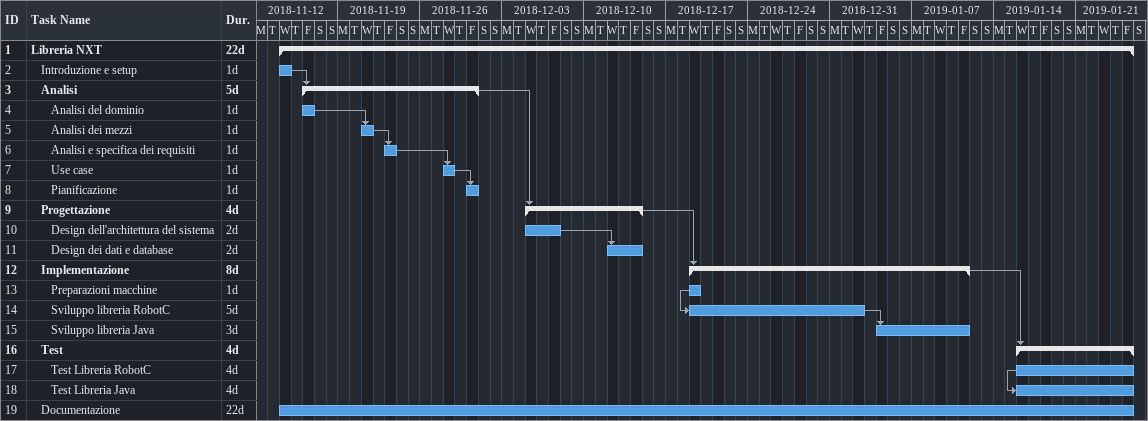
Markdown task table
| ID | Level | Task | Duration | Start | Finish | Predecessors |
|---|---|---|---|---|---|---|
| 1 | 1 | **Libreria NXT** | 22d | 2018-11-14 | 2019-01-25 |  |
| 2 | 2 | Introduzione e setup | 1d | 2018-11-14 | 2018-11-14 |  |
| 3 | 2 | **Analisi** | 5d | 2018-11-16 | 2018-11-30 | 2 |
| 4 | 3 | Analisi del dominio | 1d | 2018-11-16 | 2018-11-16 |  |
| 5 | 3 | Analisi dei mezzi | 1d | 2018-11-21 | 2018-11-21 | 4 |
| 6 | 3 | Analisi e specifica dei requisiti | 1d | 2018-11-23 | 2018-11-23 | 5 |
| 7 | 3 | Use case | 1d | 2018-11-28 | 2018-11-28 | 6 |
| 8 | 3 | Pianificazione | 1d | 2018-11-30 | 2018-11-30 | 7 |
| 9 | 2 | **Progettazione** | 4d | 2018-12-05 | 2018-12-14 | 3 |
| 10 | 3 | Design dell'architettura del sistema | 2d | 2018-12-05 | 2018-12-07 |  |
| 11 | 3 | Design dei dati e database | 2d | 2018-12-12 | 2018-12-14 | 10 |
| 12 | 2 | **Implementazione** | 8d | 2018-12-19 | 2019-01-11 | 9 |
| 13 | 3 | Preparazioni macchine | 1d | 2018-12-19 | 2018-12-19 |  |
| 14 | 3 | Sviluppo libreria RobotC | 5d | 2018-12-19 | 2019-01-02 | 13SS |
| 15 | 3 | Sviluppo libreria Java | 3d | 2019-01-04 | 2019-01-11 | 14 |
| 16 | 2 | **Test** | 4d | 2019-01-16 | 2019-01-25 | 12 |
| 17 | 3 | Test Libreria RobotC | 4d | 2019-01-16 | 2019-01-25 |  |
| 18 | 3 | Test Libreria Java | 4d | 2019-01-16 | 2019-01-25 | 17SS |
| 19 | 2 | Documentazione | 22d | 2018-11-14 | 2019-01-25 |  |
